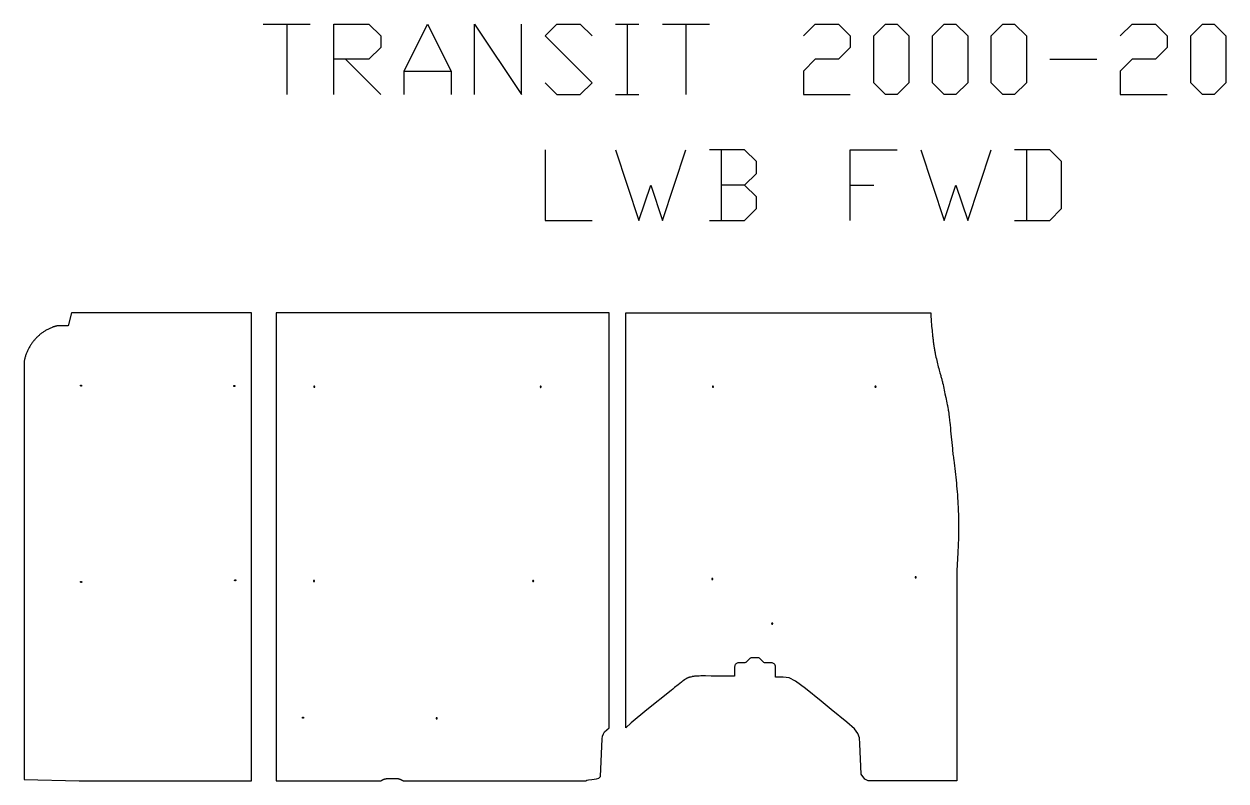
# Model space of a CAD drawing. Extents: x 1620 to 8689, y -9729 to -1582.
# Drawn here: x 1727 to 6061, y -4310 to -1582 of the extents above; entities that cross this region are included whole.
import ezdxf

# ---------------------------------------------------------------- set-up
doc = ezdxf.new("R2010")
doc.units = 0
doc.layers.add('Default_Layer', color=1, linetype='CONTINUOUS')

msp = doc.modelspace()

# ---------------------------------------------------------------- linework, layer by layer
at = {"layer": 'Default_Layer'}
for points in [[(2589.7, -1582.2), (2759.1, -1582.2)], [(2674.4, -1582.2), (2674.4, -1836.2)], [(2843.7, -1836.2), (2843.7, -1582.2), (2970.7, -1582.2), (3013.1, -1624.5), (3013.1, -1666.9), (2970.7, -1709.2), (2843.7, -1709.2)], [(3097.7, -1836.2), (3097.7, -1751.5), (3182.4, -1582.2), (3267.1, -1751.5), (3267.1, -1836.2)], [(3351.7, -1836.2), (3351.7, -1582.2), (3521.1, -1836.2), (3521.1, -1582.2)], [(3605.7, -1793.9), (3648.1, -1836.2), (3732.7, -1836.2), (3775.1, -1793.9), (3605.7, -1624.5), (3648.1, -1582.2), (3732.7, -1582.2), (3775.1, -1624.5)], [(3859.7, -1582.2), (3944.4, -1582.2)], [(3902.1, -1582.2), (3902.1, -1836.2)], [(4029.1, -1582.2), (4198.4, -1582.2)], [(4113.7, -1582.2), (4113.7, -1836.2)], [(4537.1, -1624.5), (4579.4, -1582.2), (4664.1, -1582.2), (4706.4, -1624.5), (4706.4, -1666.9), (4664.1, -1709.2), (4579.4, -1709.2), (4537.1, -1751.5), (4537.1, -1836.2), (4706.4, -1836.2)], [(5680.1, -1624.5), (5722.4, -1582.2), (5807.1, -1582.2), (5849.4, -1624.5), (5849.4, -1666.9), (5807.1, -1709.2), (5722.4, -1709.2), (5680.1, -1751.5), (5680.1, -1836.2), (5849.4, -1836.2)], [(2886.1, -1709.2), (3013.1, -1836.2)], [(5426.1, -1709.2), (5595.4, -1709.2)], [(3097.7, -1751.5), (3267.1, -1751.5)], [(3859.7, -1836.2), (3944.4, -1836.2)], [(3605.7, -2035.8), (3605.7, -2289.8), (3775.1, -2289.8)], [(3859.7, -2035.8), (3944.4, -2289.8), (3986.7, -2162.8), (4029.1, -2289.8), (4113.7, -2035.8)], [(4325.4, -2162.8), (4367.7, -2120.4), (4367.7, -2078.1), (4325.4, -2035.8), (4198.4, -2035.8)], [(4240.7, -2035.8), (4240.7, -2289.8)], [(4706.4, -2289.8), (4706.4, -2035.8), (4875.7, -2035.8)], [(4960.4, -2035.8), (5045.1, -2289.8), (5087.4, -2162.8), (5129.7, -2289.8), (5214.4, -2035.8)], [(5299.1, -2289.8), (5426.1, -2289.8), (5468.4, -2247.4), (5468.4, -2078.1), (5426.1, -2035.8), (5299.1, -2035.8)], [(5341.4, -2035.8), (5341.4, -2289.8)], [(4198.4, -2289.8), (4325.4, -2289.8), (4367.7, -2247.4), (4367.7, -2205.1), (4325.4, -2162.8), (4240.7, -2162.8)], [(4706.4, -2162.8), (4791.1, -2162.8)]]:
    msp.add_lwpolyline(points, dxfattribs=at)
for points in [[(4833.4, -1836.2), (4791.1, -1793.9), (4791.1, -1624.5), (4833.4, -1582.2), (4875.7, -1582.2), (4918.1, -1624.5), (4918.1, -1793.9), (4875.7, -1836.2), (4833.4, -1836.2)], [(5045.1, -1836.2), (5002.7, -1793.9), (5002.7, -1624.5), (5045.1, -1582.2), (5087.4, -1582.2), (5129.7, -1624.5), (5129.7, -1793.9), (5087.4, -1836.2), (5045.1, -1836.2)], [(5256.7, -1836.2), (5214.4, -1793.9), (5214.4, -1624.5), (5256.7, -1582.2), (5299.1, -1582.2), (5341.4, -1624.5), (5341.4, -1793.9), (5299.1, -1836.2), (5256.7, -1836.2)], [(5976.4, -1836.2), (5934.1, -1793.9), (5934.1, -1624.5), (5976.4, -1582.2), (6018.7, -1582.2), (6061.1, -1624.5), (6061.1, -1793.9), (6018.7, -1836.2), (5976.4, -1836.2)], [(2546.6, -2623.4), (1897.6, -2623.4), (1885.7, -2669.9), (1847.9, -2669.6), (1846.5, -2670), (1845.1, -2670.3), (1843.6, -2670.6), (1842.2, -2671), (1840.8, -2671.4), (1839.4, -2671.8), (1838, -2672.2), (1836.5, -2672.6), (1835.1, -2673.1), (1833.7, -2673.5), (1832.4, -2674), (1831, -2674.5), (1829.6, -2675), (1828.2, -2675.5), (1825.5, -2676.6), (1822.8, -2677.7), (1820.1, -2678.9), (1817.4, -2680.1), (1814.8, -2681.4), (1812.2, -2682.7), (1809.6, -2684.1), (1807.1, -2685.5), (1804.6, -2687), (1802.1, -2688.5), (1799.6, -2690.1), (1797.2, -2691.7), (1794.7, -2693.4), (1792.4, -2695.1), (1790, -2696.9), (1787.7, -2698.7), (1785.4, -2700.5), (1783.2, -2702.4), (1780.9, -2704.3), (1778.8, -2706.3), (1776.6, -2708.3), (1774.5, -2710.3), (1772.4, -2712.4), (1770.4, -2714.5), (1768.4, -2716.6), (1766.4, -2718.8), (1764.5, -2721), (1762.6, -2723.3), (1760.7, -2725.6), (1758.9, -2727.9), (1757.1, -2730.2), (1755.4, -2732.6), (1753.7, -2735), (1752.1, -2737.4), (1750.4, -2739.9), (1748.9, -2742.4), (1747.4, -2744.9), (1745.9, -2747.4), (1744.4, -2750), (1743.1, -2752.6), (1741.7, -2755.2), (1740.4, -2757.8), (1739.2, -2760.5), (1738, -2763.1), (1736.8, -2765.8), (1735.7, -2768.5), (1734.7, -2771.2), (1733.6, -2774), (1732.7, -2776.7), (1731.8, -2779.5), (1730.9, -2782.3), (1730.1, -2785.1), (1729.4, -2787.9), (1728.7, -2790.7), (1728.1, -2793.5), (1727.5, -2796.3), (1726.9, -2799.2), (1726.9, -2799.5), (1726.9, -4305.5), (1925.5, -4309.7), (2546.6, -4309.8), (2546.6, -2623.4)], [(2636.6, -2623.4), (2636.6, -4309.5), (2745.6, -4310.1), (3013.7, -4310.1), (3014.8, -4309.3), (3015.9, -4308.5), (3017.1, -4307.7), (3018.3, -4307), (3019.5, -4306.4), (3020.7, -4305.7), (3022, -4305.2), (3023.3, -4304.6), (3024.6, -4304.1), (3025.9, -4303.7), (3027.2, -4303.3), (3028.5, -4302.9), (3029.9, -4302.6), (3031.2, -4302.3), (3032.6, -4302.1), (3034, -4301.9), (3076.2, -4301.9), (3077.4, -4302.3), (3078.6, -4302.6), (3079.8, -4302.9), (3081, -4303.3), (3082.2, -4303.7), (3083.4, -4304.2), (3084.6, -4304.7), (3085.8, -4305.2), (3086.9, -4305.7), (3088, -4306.2), (3089.2, -4306.8), (3090.3, -4307.4), (3091.4, -4308.1), (3092.5, -4308.7), (3093.5, -4309.4), (3094.6, -4310.1), (3102.8, -4310.1), (3423.5, -4310.1), (3752.2, -4310.1), (3756, -4307.9), (3762.3, -4306.4), (3774.4, -4304.5), (3791.5, -4302.9), (3800.1, -4300.4), (3803.8, -4296.8), (3805.8, -4293.6), (3811.1, -4157.8), (3812.6, -4149.1), (3815.9, -4139.8), (3820.1, -4133.1), (3836.6, -4118.2), (3836.6, -2623.4), (2636.6, -2623.4)], [(1930.6, -2885.2), (1930.6, -2884.9), (1930.6, -2884.8), (1930.7, -2884.6), (1930.7, -2884.4), (1930.8, -2884.2), (1930.9, -2884), (1931, -2883.9), (1931.1, -2883.7), (1931.3, -2883.6), (1931.4, -2883.5), (1931.6, -2883.4), (1931.8, -2883.3), (1932, -2883.2), (1932.2, -2883.2), (1932.4, -2883.2), (1932.6, -2883.2), (1932.8, -2883.2), (1933, -2883.2), (1933.2, -2883.2), (1933.3, -2883.3), (1933.5, -2883.4), (1933.7, -2883.5), (1933.8, -2883.6), (1934, -2883.7), (1934.1, -2883.9), (1934.2, -2884), (1934.3, -2884.2), (1934.4, -2884.4), (1934.5, -2884.6), (1934.5, -2884.8), (1934.6, -2884.9), (1934.6, -2885.2), (1934.6, -2885.4), (1934.5, -2885.6), (1934.5, -2885.7), (1934.4, -2885.9), (1934.3, -2886.1), (1934.2, -2886.3), (1934.1, -2886.4), (1934, -2886.6), (1933.8, -2886.7), (1933.7, -2886.8), (1933.5, -2886.9), (1933.3, -2887), (1933.2, -2887.1), (1933, -2887.1), (1932.8, -2887.1), (1932.6, -2887.2), (1932.4, -2887.1), (1932.2, -2887.1), (1932, -2887.1), (1931.8, -2887), (1931.6, -2886.9), (1931.4, -2886.8), (1931.3, -2886.7), (1931.1, -2886.6), (1931, -2886.4), (1930.9, -2886.3), (1930.8, -2886.1), (1930.7, -2885.9), (1930.7, -2885.7), (1930.6, -2885.6), (1930.6, -2885.4), (1930.6, -2885.2)], [(2483.4, -2886.8), (2483.4, -2886.6), (2483.4, -2886.4), (2483.4, -2886.3), (2483.5, -2886.1), (2483.6, -2885.9), (2483.7, -2885.7), (2483.8, -2885.6), (2483.9, -2885.4), (2484.1, -2885.3), (2484.2, -2885.2), (2484.4, -2885.1), (2484.6, -2885), (2484.8, -2884.9), (2485, -2884.9), (2485.2, -2884.9), (2485.4, -2884.8), (2485.6, -2884.9), (2485.8, -2884.9), (2486, -2884.9), (2486.1, -2885), (2486.3, -2885.1), (2486.5, -2885.2), (2486.6, -2885.3), (2486.8, -2885.4), (2486.9, -2885.6), (2487, -2885.7), (2487.1, -2885.9), (2487.2, -2886.1), (2487.3, -2886.3), (2487.3, -2886.4), (2487.3, -2886.6), (2487.4, -2886.8), (2487.3, -2887.1), (2487.3, -2887.3), (2487.3, -2887.4), (2487.2, -2887.6), (2487.1, -2887.8), (2487, -2888), (2486.9, -2888.1), (2486.8, -2888.3), (2486.6, -2888.4), (2486.5, -2888.5), (2486.3, -2888.6), (2486.1, -2888.7), (2486, -2888.8), (2485.8, -2888.8), (2485.6, -2888.8), (2485.4, -2888.8), (2485.2, -2888.8), (2485, -2888.8), (2484.8, -2888.8), (2484.6, -2888.7), (2484.4, -2888.6), (2484.2, -2888.5), (2484.1, -2888.4), (2483.9, -2888.3), (2483.8, -2888.1), (2483.7, -2888), (2483.6, -2887.8), (2483.5, -2887.6), (2483.4, -2887.4), (2483.4, -2887.3), (2483.4, -2887.1), (2483.4, -2886.8)], [(2771.5, -2889.6), (2771.5, -2889.8), (2771.5, -2890), (2771.6, -2890.2), (2771.6, -2890.3), (2771.7, -2890.5), (2771.8, -2890.7), (2771.9, -2890.8), (2772.1, -2891), (2772.2, -2891.1), (2772.3, -2891.2), (2772.5, -2891.3), (2772.7, -2891.4), (2772.9, -2891.5), (2773.1, -2891.5), (2773.3, -2891.6), (2773.5, -2891.6), (2773.7, -2891.6), (2773.9, -2891.5), (2774.1, -2891.5), (2774.2, -2891.4), (2774.4, -2891.3), (2774.6, -2891.2), (2774.7, -2891.1), (2774.9, -2891), (2775, -2890.8), (2775.1, -2890.7), (2775.2, -2890.5), (2775.3, -2890.3), (2775.4, -2890.2), (2775.4, -2890), (2775.5, -2889.8), (2775.5, -2889.6), (2775.5, -2889.4), (2775.4, -2889.2), (2775.4, -2889), (2775.3, -2888.8), (2775.2, -2888.6), (2775.1, -2888.4), (2775, -2888.3), (2774.9, -2888.1), (2774.7, -2888), (2774.6, -2887.9), (2774.4, -2887.8), (2774.2, -2887.7), (2774.1, -2887.7), (2773.9, -2887.6), (2773.7, -2887.6), (2773.5, -2887.6), (2773.3, -2887.6), (2773.1, -2887.6), (2772.9, -2887.7), (2772.7, -2887.7), (2772.5, -2887.8), (2772.3, -2887.9), (2772.2, -2888), (2772.1, -2888.1), (2771.9, -2888.3), (2771.8, -2888.4), (2771.7, -2888.6), (2771.6, -2888.8), (2771.6, -2889), (2771.5, -2889.2), (2771.5, -2889.4), (2771.5, -2889.6)], [(3588, -2889.6), (3588, -2889.8), (3588, -2890), (3588.1, -2890.2), (3588.1, -2890.3), (3588.2, -2890.5), (3588.3, -2890.7), (3588.4, -2890.8), (3588.6, -2891), (3588.7, -2891.1), (3588.8, -2891.2), (3589, -2891.3), (3589.2, -2891.4), (3589.4, -2891.5), (3589.6, -2891.5), (3589.8, -2891.6), (3590, -2891.6), (3590.2, -2891.6), (3590.4, -2891.5), (3590.6, -2891.5), (3590.7, -2891.4), (3590.9, -2891.3), (3591.1, -2891.2), (3591.2, -2891.1), (3591.4, -2891), (3591.5, -2890.8), (3591.6, -2890.7), (3591.7, -2890.5), (3591.8, -2890.3), (3591.9, -2890.2), (3591.9, -2890), (3592, -2889.8), (3592, -2889.6), (3592, -2889.4), (3591.9, -2889.2), (3591.9, -2889), (3591.8, -2888.8), (3591.7, -2888.6), (3591.6, -2888.4), (3591.5, -2888.3), (3591.4, -2888.1), (3591.2, -2888), (3591.1, -2887.9), (3590.9, -2887.8), (3590.7, -2887.7), (3590.6, -2887.7), (3590.4, -2887.6), (3590.2, -2887.6), (3590, -2887.6), (3589.8, -2887.6), (3589.6, -2887.6), (3589.4, -2887.7), (3589.2, -2887.7), (3589, -2887.8), (3588.8, -2887.9), (3588.7, -2888), (3588.6, -2888.1), (3588.4, -2888.3), (3588.3, -2888.4), (3588.2, -2888.6), (3588.1, -2888.8), (3588.1, -2889), (3588, -2889.2), (3588, -2889.4), (3588, -2889.6)], [(4209, -2889.6), (4209, -2889.8), (4209.1, -2890), (4209.1, -2890.2), (4209.2, -2890.3), (4209.3, -2890.5), (4209.4, -2890.7), (4209.5, -2890.8), (4209.6, -2891), (4209.8, -2891.1), (4209.9, -2891.2), (4210.1, -2891.3), (4210.3, -2891.4), (4210.4, -2891.5), (4210.6, -2891.5), (4210.8, -2891.6), (4211, -2891.6), (4211.2, -2891.6), (4211.4, -2891.5), (4211.6, -2891.5), (4211.8, -2891.4), (4212, -2891.3), (4212.2, -2891.2), (4212.3, -2891.1), (4212.4, -2891), (4212.6, -2890.8), (4212.7, -2890.7), (4212.8, -2890.5), (4212.9, -2890.3), (4212.9, -2890.2), (4213, -2890), (4213, -2889.8), (4213, -2889.6), (4213, -2889.4), (4213, -2889.2), (4212.9, -2889), (4212.9, -2888.8), (4212.8, -2888.6), (4212.7, -2888.4), (4212.6, -2888.3), (4212.4, -2888.1), (4212.3, -2888), (4212.2, -2887.9), (4212, -2887.8), (4211.8, -2887.7), (4211.6, -2887.7), (4211.4, -2887.6), (4211.2, -2887.6), (4211, -2887.6), (4210.8, -2887.6), (4210.6, -2887.6), (4210.4, -2887.7), (4210.3, -2887.7), (4210.1, -2887.8), (4209.9, -2887.9), (4209.8, -2888), (4209.6, -2888.1), (4209.5, -2888.3), (4209.4, -2888.4), (4209.3, -2888.6), (4209.2, -2888.8), (4209.1, -2889), (4209.1, -2889.2), (4209, -2889.4), (4209, -2889.6)], [(4795.3, -2889.6), (4795.3, -2889.8), (4795.4, -2890), (4795.4, -2890.2), (4795.5, -2890.3), (4795.6, -2890.5), (4795.7, -2890.7), (4795.8, -2890.8), (4795.9, -2891), (4796.1, -2891.1), (4796.2, -2891.2), (4796.4, -2891.3), (4796.6, -2891.4), (4796.7, -2891.5), (4796.9, -2891.5), (4797.1, -2891.6), (4797.3, -2891.6), (4797.5, -2891.6), (4797.7, -2891.5), (4797.9, -2891.5), (4798.1, -2891.4), (4798.3, -2891.3), (4798.5, -2891.2), (4798.6, -2891.1), (4798.8, -2891), (4798.9, -2890.8), (4799, -2890.7), (4799.1, -2890.5), (4799.2, -2890.3), (4799.2, -2890.2), (4799.3, -2890), (4799.3, -2889.8), (4799.3, -2889.6), (4799.3, -2889.4), (4799.3, -2889.2), (4799.2, -2889), (4799.2, -2888.8), (4799.1, -2888.6), (4799, -2888.4), (4798.9, -2888.3), (4798.8, -2888.1), (4798.6, -2888), (4798.5, -2887.9), (4798.3, -2887.8), (4798.1, -2887.7), (4797.9, -2887.7), (4797.7, -2887.6), (4797.5, -2887.6), (4797.3, -2887.6), (4797.1, -2887.6), (4796.9, -2887.6), (4796.7, -2887.7), (4796.6, -2887.7), (4796.4, -2887.8), (4796.2, -2887.9), (4796.1, -2888), (4795.9, -2888.1), (4795.8, -2888.3), (4795.7, -2888.4), (4795.6, -2888.6), (4795.5, -2888.8), (4795.4, -2889), (4795.4, -2889.2), (4795.3, -2889.4), (4795.3, -2889.6)], [(1930.8, -3592.8), (1930.8, -3592.6), (1930.9, -3592.4), (1930.9, -3592.2), (1931, -3592.1), (1931.1, -3591.9), (1931.2, -3591.7), (1931.3, -3591.6), (1931.4, -3591.4), (1931.6, -3591.3), (1931.7, -3591.2), (1931.9, -3591.1), (1932.1, -3591), (1932.2, -3590.9), (1932.4, -3590.9), (1932.6, -3590.9), (1932.8, -3590.8), (1933, -3590.9), (1933.2, -3590.9), (1933.4, -3590.9), (1933.6, -3591), (1933.8, -3591.1), (1934, -3591.2), (1934.1, -3591.3), (1934.2, -3591.4), (1934.4, -3591.6), (1934.5, -3591.7), (1934.6, -3591.9), (1934.7, -3592.1), (1934.7, -3592.2), (1934.8, -3592.4), (1934.8, -3592.6), (1934.8, -3592.8), (1934.8, -3593), (1934.8, -3593.2), (1934.7, -3593.4), (1934.7, -3593.6), (1934.6, -3593.8), (1934.5, -3594), (1934.4, -3594.1), (1934.2, -3594.3), (1934.1, -3594.4), (1934, -3594.5), (1933.8, -3594.6), (1933.6, -3594.7), (1933.4, -3594.8), (1933.2, -3594.8), (1933, -3594.8), (1932.8, -3594.8), (1932.6, -3594.8), (1932.4, -3594.8), (1932.2, -3594.8), (1932.1, -3594.7), (1931.9, -3594.6), (1931.7, -3594.5), (1931.6, -3594.4), (1931.4, -3594.3), (1931.3, -3594.1), (1931.2, -3594), (1931.1, -3593.8), (1931, -3593.6), (1930.9, -3593.4), (1930.9, -3593.2), (1930.8, -3593), (1930.8, -3592.8)], [(2486.4, -3586.8), (2486.4, -3586.6), (2486.4, -3586.4), (2486.4, -3586.3), (2486.5, -3586.1), (2486.6, -3585.9), (2486.7, -3585.7), (2486.8, -3585.6), (2486.9, -3585.4), (2487.1, -3585.3), (2487.2, -3585.2), (2487.4, -3585.1), (2487.6, -3585), (2487.8, -3584.9), (2488, -3584.9), (2488.2, -3584.9), (2488.4, -3584.8), (2488.6, -3584.9), (2488.8, -3584.9), (2489, -3584.9), (2489.1, -3585), (2489.3, -3585.1), (2489.5, -3585.2), (2489.6, -3585.3), (2489.8, -3585.4), (2489.9, -3585.6), (2490, -3585.7), (2490.1, -3585.9), (2490.2, -3586.1), (2490.3, -3586.3), (2490.3, -3586.4), (2490.3, -3586.6), (2490.4, -3586.8), (2490.3, -3587.1), (2490.3, -3587.3), (2490.3, -3587.4), (2490.2, -3587.6), (2490.1, -3587.8), (2490, -3588), (2489.9, -3588.1), (2489.8, -3588.3), (2489.6, -3588.4), (2489.5, -3588.5), (2489.3, -3588.6), (2489.1, -3588.7), (2489, -3588.8), (2488.8, -3588.8), (2488.6, -3588.8), (2488.4, -3588.8), (2488.2, -3588.8), (2488, -3588.8), (2487.8, -3588.8), (2487.6, -3588.7), (2487.4, -3588.6), (2487.2, -3588.5), (2487.1, -3588.4), (2486.9, -3588.3), (2486.8, -3588.1), (2486.7, -3588), (2486.6, -3587.8), (2486.5, -3587.6), (2486.4, -3587.4), (2486.4, -3587.3), (2486.4, -3587.1), (2486.4, -3586.8)], [(2770.4, -3589.6), (2770.4, -3589.8), (2770.4, -3590), (2770.5, -3590.2), (2770.5, -3590.3), (2770.6, -3590.5), (2770.7, -3590.7), (2770.8, -3590.8), (2771, -3591), (2771.1, -3591.1), (2771.3, -3591.2), (2771.4, -3591.3), (2771.6, -3591.4), (2771.8, -3591.5), (2772, -3591.5), (2772.2, -3591.6), (2772.4, -3591.6), (2772.6, -3591.6), (2772.8, -3591.5), (2773, -3591.5), (2773.2, -3591.4), (2773.3, -3591.3), (2773.5, -3591.2), (2773.7, -3591.1), (2773.8, -3591), (2773.9, -3590.8), (2774, -3590.7), (2774.1, -3590.5), (2774.2, -3590.3), (2774.3, -3590.2), (2774.3, -3590), (2774.4, -3589.8), (2774.4, -3589.6), (2774.4, -3589.4), (2774.3, -3589.2), (2774.3, -3589), (2774.2, -3588.8), (2774.1, -3588.6), (2774, -3588.4), (2773.9, -3588.3), (2773.8, -3588.1), (2773.7, -3588), (2773.5, -3587.9), (2773.3, -3587.8), (2773.2, -3587.7), (2773, -3587.7), (2772.8, -3587.6), (2772.6, -3587.6), (2772.4, -3587.6), (2772.2, -3587.6), (2772, -3587.6), (2771.8, -3587.7), (2771.6, -3587.7), (2771.4, -3587.8), (2771.3, -3587.9), (2771.1, -3588), (2771, -3588.1), (2770.8, -3588.3), (2770.7, -3588.4), (2770.6, -3588.6), (2770.5, -3588.8), (2770.5, -3589), (2770.4, -3589.2), (2770.4, -3589.4), (2770.4, -3589.6)], [(3561, -3589.6), (3561, -3589.8), (3561, -3590), (3561.1, -3590.2), (3561.1, -3590.3), (3561.2, -3590.5), (3561.3, -3590.7), (3561.4, -3590.8), (3561.6, -3591), (3561.7, -3591.1), (3561.8, -3591.2), (3562, -3591.3), (3562.2, -3591.4), (3562.4, -3591.5), (3562.6, -3591.5), (3562.8, -3591.6), (3563, -3591.6), (3563.2, -3591.6), (3563.4, -3591.5), (3563.6, -3591.5), (3563.7, -3591.4), (3563.9, -3591.3), (3564.1, -3591.2), (3564.2, -3591.1), (3564.4, -3591), (3564.5, -3590.8), (3564.6, -3590.7), (3564.7, -3590.5), (3564.8, -3590.3), (3564.9, -3590.2), (3564.9, -3590), (3565, -3589.8), (3565, -3589.6), (3565, -3589.4), (3564.9, -3589.2), (3564.9, -3589), (3564.8, -3588.8), (3564.7, -3588.6), (3564.6, -3588.4), (3564.5, -3588.3), (3564.4, -3588.1), (3564.2, -3588), (3564.1, -3587.9), (3563.9, -3587.8), (3563.7, -3587.7), (3563.6, -3587.7), (3563.4, -3587.6), (3563.2, -3587.6), (3563, -3587.6), (3562.8, -3587.6), (3562.6, -3587.6), (3562.4, -3587.7), (3562.2, -3587.7), (3562, -3587.8), (3561.8, -3587.9), (3561.7, -3588), (3561.6, -3588.1), (3561.4, -3588.3), (3561.3, -3588.4), (3561.2, -3588.6), (3561.1, -3588.8), (3561.1, -3589), (3561, -3589.2), (3561, -3589.4), (3561, -3589.6)], [(4207, -3582.6), (4207, -3582.8), (4207.1, -3583), (4207.1, -3583.2), (4207.2, -3583.3), (4207.3, -3583.5), (4207.4, -3583.7), (4207.5, -3583.8), (4207.6, -3584), (4207.8, -3584.1), (4207.9, -3584.2), (4208.1, -3584.3), (4208.3, -3584.4), (4208.4, -3584.5), (4208.6, -3584.5), (4208.8, -3584.6), (4209, -3584.6), (4209.2, -3584.6), (4209.4, -3584.5), (4209.6, -3584.5), (4209.8, -3584.4), (4210, -3584.3), (4210.2, -3584.2), (4210.3, -3584.1), (4210.4, -3584), (4210.6, -3583.8), (4210.7, -3583.7), (4210.8, -3583.5), (4210.9, -3583.3), (4210.9, -3583.2), (4211, -3583), (4211, -3582.8), (4211, -3582.6), (4211, -3582.4), (4211, -3582.2), (4210.9, -3582), (4210.9, -3581.8), (4210.8, -3581.6), (4210.7, -3581.4), (4210.6, -3581.3), (4210.4, -3581.1), (4210.3, -3581), (4210.2, -3580.9), (4210, -3580.8), (4209.8, -3580.7), (4209.6, -3580.7), (4209.4, -3580.6), (4209.2, -3580.6), (4209, -3580.6), (4208.8, -3580.6), (4208.6, -3580.6), (4208.4, -3580.7), (4208.3, -3580.7), (4208.1, -3580.8), (4207.9, -3580.9), (4207.8, -3581), (4207.6, -3581.1), (4207.5, -3581.3), (4207.4, -3581.4), (4207.3, -3581.6), (4207.2, -3581.8), (4207.1, -3582), (4207.1, -3582.2), (4207, -3582.4), (4207, -3582.6)], [(4940.3, -3576.6), (4940.3, -3576.8), (4940.4, -3577), (4940.4, -3577.2), (4940.5, -3577.3), (4940.6, -3577.5), (4940.7, -3577.7), (4940.8, -3577.8), (4940.9, -3578), (4941.1, -3578.1), (4941.2, -3578.2), (4941.4, -3578.3), (4941.6, -3578.4), (4941.7, -3578.5), (4941.9, -3578.5), (4942.1, -3578.6), (4942.3, -3578.6), (4942.5, -3578.6), (4942.7, -3578.5), (4942.9, -3578.5), (4943.1, -3578.4), (4943.3, -3578.3), (4943.5, -3578.2), (4943.6, -3578.1), (4943.8, -3578), (4943.9, -3577.8), (4944, -3577.7), (4944.1, -3577.5), (4944.2, -3577.3), (4944.2, -3577.2), (4944.3, -3577), (4944.3, -3576.8), (4944.3, -3576.6), (4944.3, -3576.4), (4944.3, -3576.2), (4944.2, -3576), (4944.2, -3575.8), (4944.1, -3575.6), (4944, -3575.4), (4943.9, -3575.3), (4943.8, -3575.1), (4943.6, -3575), (4943.5, -3574.9), (4943.3, -3574.8), (4943.1, -3574.7), (4942.9, -3574.7), (4942.7, -3574.6), (4942.5, -3574.6), (4942.3, -3574.6), (4942.1, -3574.6), (4941.9, -3574.6), (4941.7, -3574.7), (4941.6, -3574.7), (4941.4, -3574.8), (4941.2, -3574.9), (4941.1, -3575), (4940.9, -3575.1), (4940.8, -3575.3), (4940.7, -3575.4), (4940.6, -3575.6), (4940.5, -3575.8), (4940.4, -3576), (4940.4, -3576.2), (4940.3, -3576.4), (4940.3, -3576.6)], [(4422.7, -3743), (4422.7, -3743.2), (4422.7, -3743.4), (4422.8, -3743.6), (4422.9, -3743.7), (4422.9, -3743.9), (4423, -3744.1), (4423.2, -3744.2), (4423.3, -3744.4), (4423.4, -3744.5), (4423.6, -3744.6), (4423.8, -3744.7), (4423.9, -3744.8), (4424.1, -3744.9), (4424.3, -3744.9), (4424.5, -3744.9), (4424.7, -3745), (4424.9, -3744.9), (4425.1, -3744.9), (4425.3, -3744.9), (4425.5, -3744.8), (4425.7, -3744.7), (4425.8, -3744.6), (4426, -3744.5), (4426.1, -3744.4), (4426.2, -3744.2), (4426.4, -3744.1), (4426.5, -3743.9), (4426.5, -3743.7), (4426.6, -3743.6), (4426.7, -3743.4), (4426.7, -3743.2), (4426.7, -3743), (4426.7, -3742.8), (4426.7, -3742.6), (4426.6, -3742.4), (4426.5, -3742.2), (4426.5, -3742), (4426.4, -3741.8), (4426.2, -3741.7), (4426.1, -3741.5), (4426, -3741.4), (4425.8, -3741.3), (4425.7, -3741.2), (4425.5, -3741.1), (4425.3, -3741), (4425.1, -3741), (4424.9, -3741), (4424.7, -3741), (4424.5, -3741), (4424.3, -3741), (4424.1, -3741), (4423.9, -3741.1), (4423.8, -3741.2), (4423.6, -3741.3), (4423.4, -3741.4), (4423.3, -3741.5), (4423.2, -3741.7), (4423, -3741.8), (4422.9, -3742), (4422.9, -3742.2), (4422.8, -3742.4), (4422.7, -3742.6), (4422.7, -3742.8), (4422.7, -3743)], [(2730.8, -4081.8), (2730.9, -4081.6), (2730.9, -4081.4), (2730.9, -4081.3), (2731, -4081.1), (2731.1, -4080.9), (2731.2, -4080.7), (2731.3, -4080.6), (2731.4, -4080.4), (2731.6, -4080.3), (2731.7, -4080.2), (2731.9, -4080.1), (2732.1, -4080), (2732.2, -4079.9), (2732.4, -4079.9), (2732.6, -4079.9), (2732.8, -4079.8), (2733, -4079.9), (2733.2, -4079.9), (2733.4, -4079.9), (2733.6, -4080), (2733.8, -4080.1), (2734, -4080.2), (2734.1, -4080.3), (2734.3, -4080.4), (2734.4, -4080.6), (2734.5, -4080.7), (2734.6, -4080.9), (2734.7, -4081.1), (2734.8, -4081.3), (2734.8, -4081.4), (2734.8, -4081.6), (2734.8, -4081.8), (2734.8, -4082.1), (2734.8, -4082.3), (2734.8, -4082.4), (2734.7, -4082.6), (2734.6, -4082.8), (2734.5, -4083), (2734.4, -4083.1), (2734.3, -4083.3), (2734.1, -4083.4), (2734, -4083.5), (2733.8, -4083.6), (2733.6, -4083.7), (2733.4, -4083.8), (2733.2, -4083.8), (2733, -4083.8), (2732.8, -4083.8), (2732.6, -4083.8), (2732.4, -4083.8), (2732.2, -4083.8), (2732.1, -4083.7), (2731.9, -4083.6), (2731.7, -4083.5), (2731.6, -4083.4), (2731.4, -4083.3), (2731.3, -4083.1), (2731.2, -4083), (2731.1, -4082.8), (2731, -4082.6), (2730.9, -4082.4), (2730.9, -4082.3), (2730.9, -4082.1), (2730.8, -4081.8)], [(3212.8, -4084.6), (3212.8, -4084.8), (3212.9, -4085), (3212.9, -4085.2), (3213, -4085.3), (3213.1, -4085.5), (3213.2, -4085.7), (3213.3, -4085.8), (3213.4, -4086), (3213.5, -4086.1), (3213.7, -4086.2), (3213.9, -4086.3), (3214, -4086.4), (3214.2, -4086.5), (3214.4, -4086.5), (3214.6, -4086.6), (3214.8, -4086.6), (3215, -4086.6), (3215.2, -4086.5), (3215.4, -4086.5), (3215.6, -4086.4), (3215.8, -4086.3), (3215.9, -4086.2), (3216.1, -4086.1), (3216.2, -4086), (3216.4, -4085.8), (3216.5, -4085.7), (3216.6, -4085.5), (3216.7, -4085.3), (3216.7, -4085.2), (3216.8, -4085), (3216.8, -4084.8), (3216.8, -4084.6), (3216.8, -4084.4), (3216.8, -4084.2), (3216.7, -4084), (3216.7, -4083.8), (3216.6, -4083.6), (3216.5, -4083.4), (3216.4, -4083.3), (3216.2, -4083.1), (3216.1, -4083), (3215.9, -4082.9), (3215.8, -4082.8), (3215.6, -4082.7), (3215.4, -4082.7), (3215.2, -4082.6), (3215, -4082.6), (3214.8, -4082.6), (3214.6, -4082.6), (3214.4, -4082.6), (3214.2, -4082.7), (3214, -4082.7), (3213.9, -4082.8), (3213.7, -4082.9), (3213.5, -4083), (3213.4, -4083.1), (3213.3, -4083.3), (3213.2, -4083.4), (3213.1, -4083.6), (3213, -4083.8), (3212.9, -4084), (3212.9, -4084.2), (3212.8, -4084.4), (3212.8, -4084.6)]]:
    msp.add_lwpolyline(points, close=True, dxfattribs=at)
msp.add_lwpolyline([(3896.6, -4118.2), (3896.6, -2623.4), (4996.3, -2623.4), (4996.7, -2630.1), (4997.1, -2636.8), (4997.8, -2647.1), (4998.2, -2652.2), (4998.6, -2657.4), (4999, -2662.5), (4999.4, -2667.7), (4999.8, -2672.8), (5000.3, -2678), (5001.1, -2686.2), (5001.9, -2694.5), (5002.3, -2698.6), (5002.8, -2702.7), (5003.2, -2706.8), (5003.7, -2710.9), (5004.2, -2715.1), (5004.7, -2719.2), (5005.3, -2723.3), (5005.8, -2727.4), (5006.4, -2731.5), (5007, -2735.6), (5007.6, -2739.7), (5008.2, -2743.8), (5008.7, -2747.2), (5009.3, -2750.5), (5009.8, -2753.9), (5010.4, -2757.3), (5011, -2760.6), (5011.6, -2764), (5012.3, -2767.4), (5012.9, -2770.7), (5014.1, -2776.8), (5015.4, -2782.9), (5016.7, -2789), (5018.1, -2795), (5019.5, -2800.8), (5020.9, -2806.5), (5022.3, -2812.2), (5023.8, -2817.9), (5025.3, -2823.6), (5026.9, -2829.2), (5028.3, -2834.1), (5029.7, -2839.1), (5032.5, -2849), (5033.4, -2852.3), (5034.3, -2855.5), (5035.2, -2858.8), (5036.1, -2862), (5036.9, -2865.3), (5037.7, -2868.6), (5038.5, -2871.8), (5039.3, -2875.1), (5040.9, -2881.7), (5042.3, -2888.2), (5043.8, -2894.8), (5045.2, -2901.4), (5046.6, -2908), (5047.9, -2914.6), (5050.6, -2927.8), (5052, -2934.4), (5053.3, -2941), (5054.7, -2947.6), (5056.1, -2954.1), (5056.6, -2956.1), (5057, -2958), (5057.3, -2960), (5057.7, -2962), (5058.4, -2965.9), (5059, -2969.8), (5059.6, -2973.8), (5060.1, -2977.7), (5061.2, -2985.6), (5061.9, -2990.8), (5062.6, -2996.1), (5063.2, -3001.3), (5063.8, -3006.5), (5064.4, -3011.8), (5065, -3017), (5066.2, -3027.5), (5067.2, -3038), (5068.3, -3048.5), (5069.3, -3059.1), (5070.3, -3069.6), (5072.3, -3090.6), (5073.4, -3101.1), (5074.4, -3111.6), (5075.5, -3122.1), (5076.1, -3127.4), (5076.7, -3132.6), (5077.3, -3137.9), (5078, -3143.1), (5078.6, -3148.3), (5079.3, -3153.6), (5080.6, -3163.9), (5081.9, -3174.2), (5083.2, -3184.6), (5084.4, -3194.9), (5085.6, -3205.3), (5086.7, -3215.7), (5087.8, -3226), (5088.8, -3236.4), (5089.8, -3246.8), (5090.7, -3257.2), (5091.6, -3267.6), (5092.4, -3278), (5092.8, -3283.2), (5093.2, -3288.4), (5093.6, -3293.6), (5093.9, -3298.9), (5094.2, -3304.1), (5094.5, -3309.3), (5094.8, -3314.5), (5095.1, -3319.7), (5095.4, -3324.9), (5095.6, -3330.1), (5095.8, -3335.3), (5096, -3340.5), (5096.2, -3345.7), (5096.4, -3351), (5096.5, -3356.2), (5096.7, -3361.4), (5096.8, -3366.6), (5096.9, -3371.8), (5097, -3377), (5097, -3382.2), (5097.1, -3387.5), (5097.1, -3392.7), (5097.1, -3397.9), (5097.1, -3403.1), (5097, -3408.3), (5097, -3413.5), (5096.9, -3418.7), (5096.8, -3424), (5096.7, -3429.2), (5096.5, -3434.4), (5096.3, -3439.6), (5096.2, -3444.8), (5095.9, -3450), (5095.7, -3455.2), (5095.4, -3460.4), (5095.2, -3465.6), (5094.9, -3470.8), (5094.5, -3476), (5094.2, -3481.2), (5093.8, -3486.5), (5093.7, -3486.4), (5091, -3552.8), (5091, -4065.5), (5090.7, -4310.2), (5051.7, -4310.1), (4771.4, -4310.1), (4758.8, -4303.8), (4745.4, -4286), (4740.9, -4176.1), (4739.8, -4154.9), (4733.8, -4139.1), (4728, -4130.2), (4721.6, -4122), (4693.5, -4098.5), (4637.7, -4053.2), (4601.7, -4022.1), (4544.7, -3976.5), (4508.9, -3950.8), (4485.5, -3938.6), (4464.4, -3936.1), (4436.6, -3936.1), (4436.7, -3899.1, 0.414714), (4421.7, -3884.1), (4396.7, -3884.1, -0.213187), (4392.9, -3882.5), (4380.4, -3868.4, 0.213187), (4376.6, -3866.8), (4348.5, -3866.8, 0.192253), (4345.1, -3868.1), (4329.7, -3882.7, -0.192253), (4326.3, -3884.1), (4304.4, -3884.1, 0.414344), (4289.4, -3899.1), (4289.4, -3932.1), (4270.3, -3932.1), (4248.8, -3932.1), (4204.4, -3932), (4184.3, -3931.9), (4167.6, -3931.9), (4161, -3932), (4155.8, -3932), (4152.1, -3932), (4150.9, -3932.1), (4150.2, -3932.1), (4148.2, -3932.3), (4146.3, -3932.5), (4144.3, -3932.8), (4142.4, -3933.2), (4140.4, -3933.5), (4138.5, -3933.9), (4136.6, -3934.3), (4134.6, -3934.7), (4130.8, -3935.6), (4128.8, -3936.1), (4126.9, -3936.6), (4125.9, -3936.9), (4124.9, -3937.2), (4124, -3937.5), (4123, -3937.8), (4122.1, -3938.1), (4121.1, -3938.5), (4120.2, -3938.8), (4119.3, -3939.2), (4118.4, -3939.7), (4117.4, -3940.2), (4116.5, -3940.7), (4115.6, -3941.2), (4114.6, -3941.8), (4113.7, -3942.4), (4111.8, -3943.6), (4109.9, -3944.9), (4108, -3946.2), (4104.3, -3948.9), (4103.2, -3949.7), (4101.7, -3950.9), (4097.4, -3954.1), (4092.1, -3958.4), (4085.9, -3963.2), (4072.4, -3973.8), (4065.9, -3979), (4059.9, -3983.7), (3972.9, -4054.4), (3916, -4100.8), (3896.6, -4118.2)], format="xyb", close=True, dxfattribs=at)

doc.saveas('drawing.dxf')
